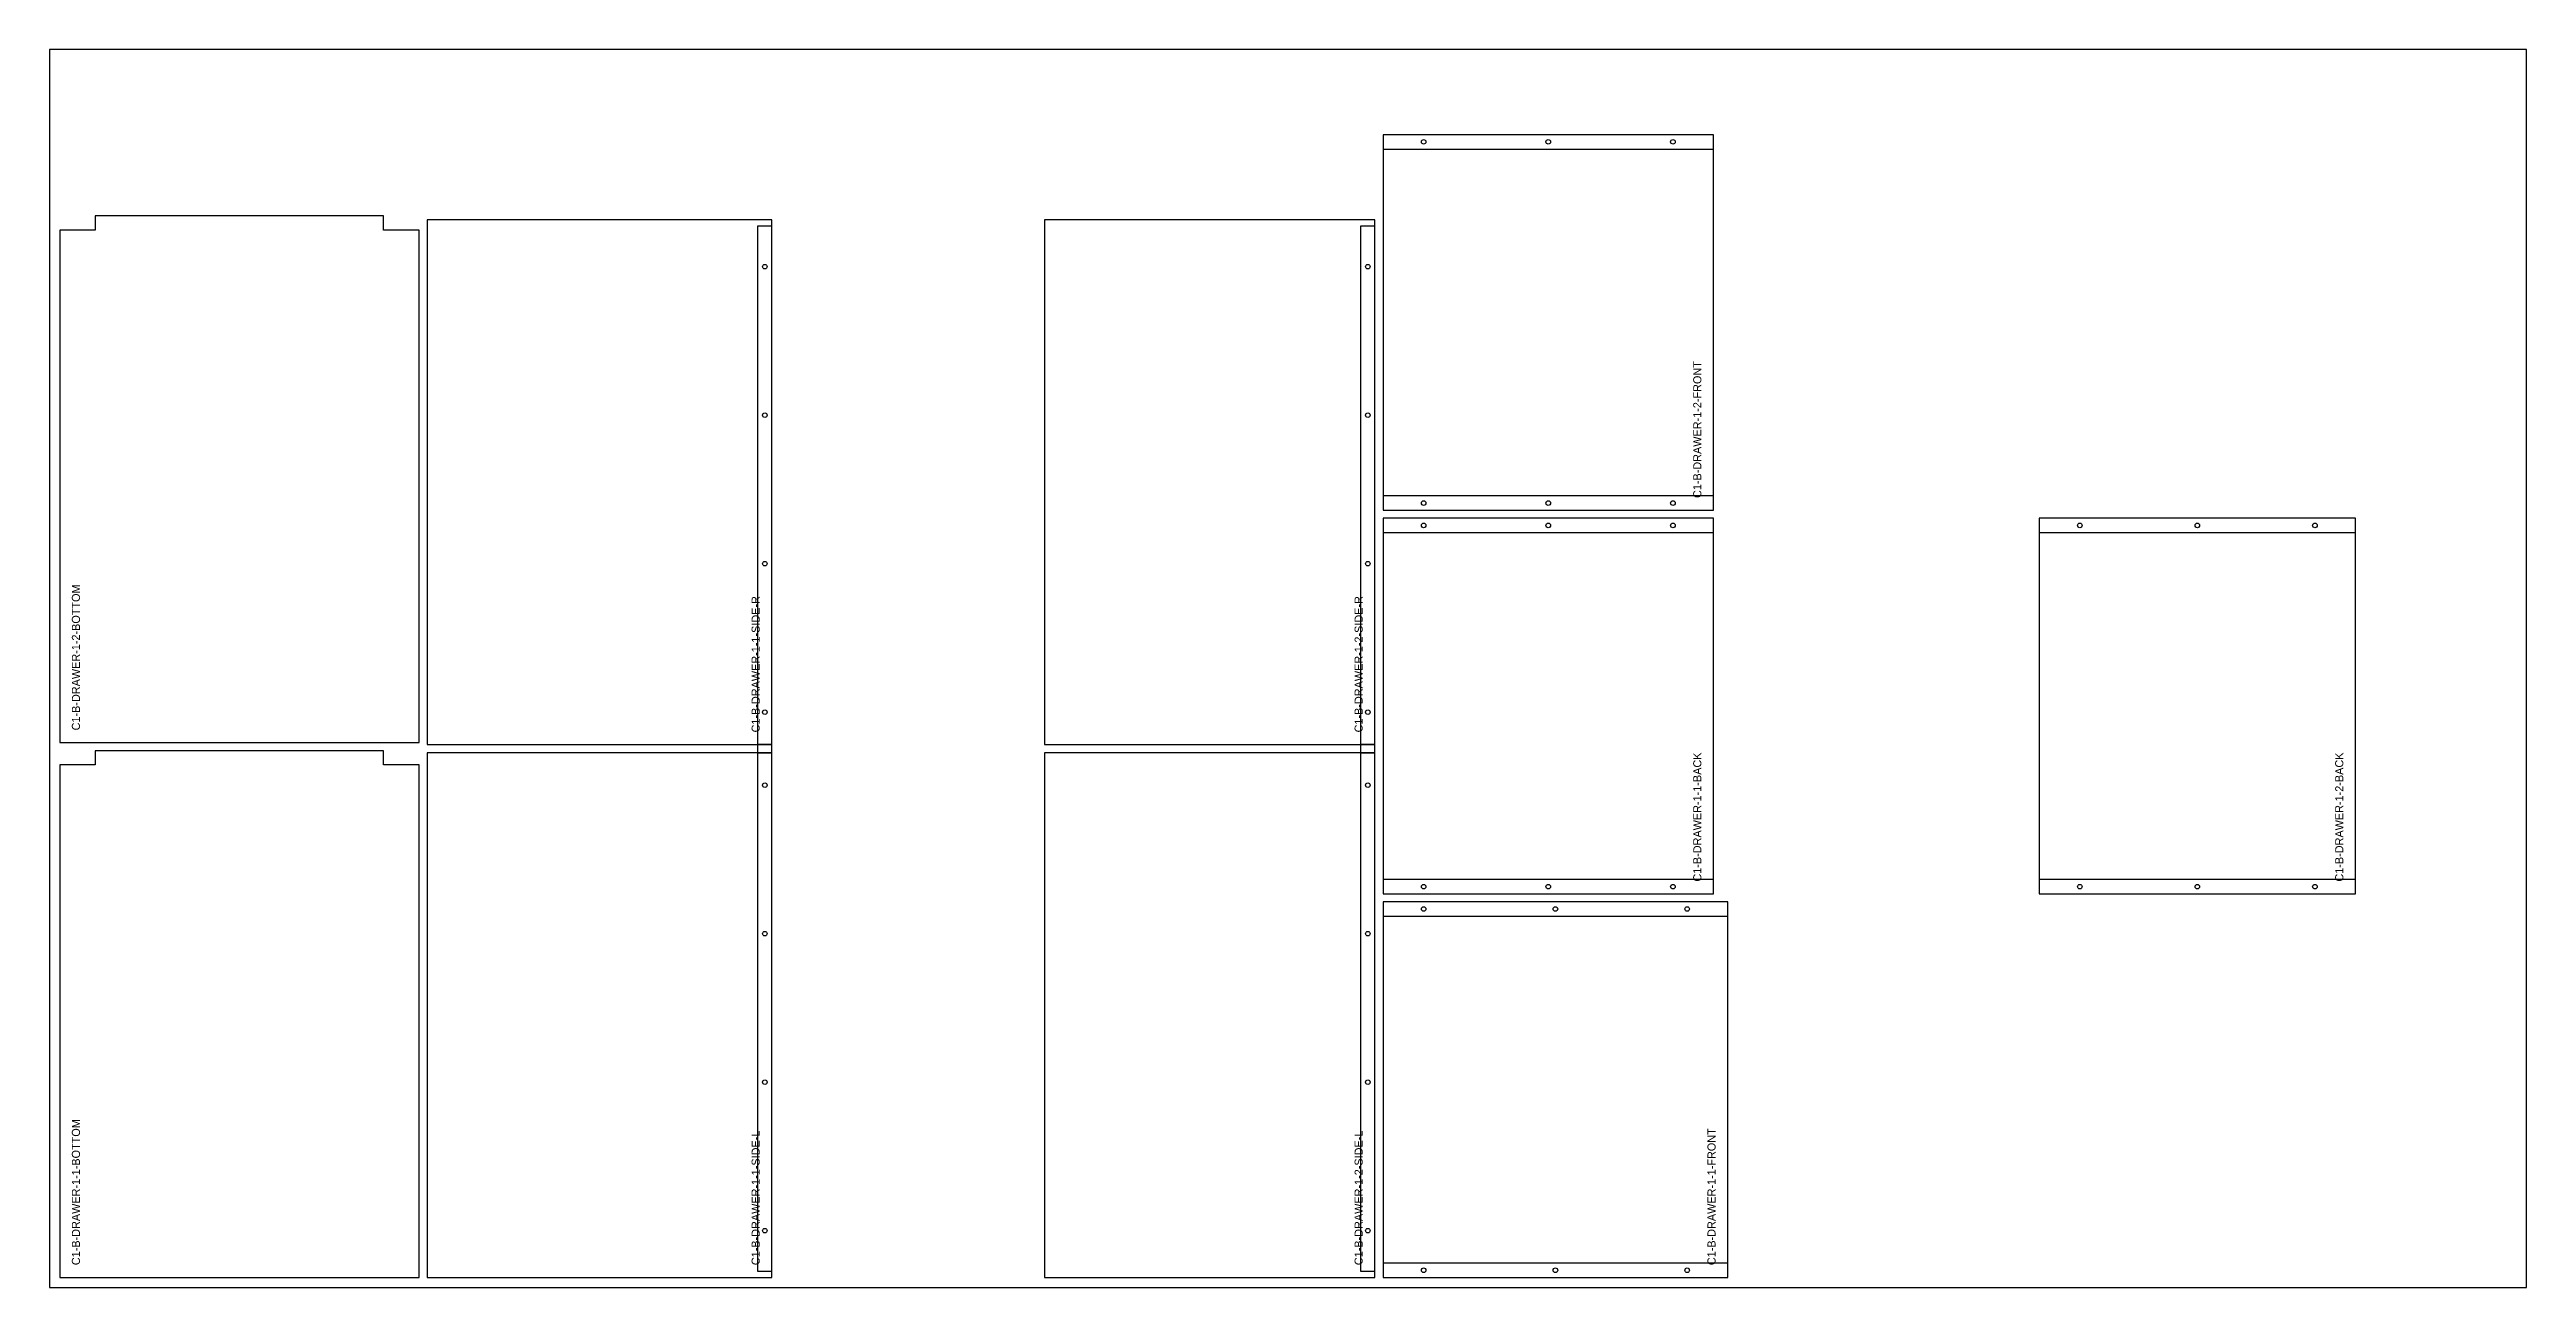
# Model space of a CAD drawing. Header units: millimetres. Extents: x 0 to 2440, y 0 to 1220.
import ezdxf

# ---------------------------------------------------------------- set-up
doc = ezdxf.new("R2010")
doc.units = ezdxf.units.MM
for name, color, linetype in [('DRILL_4.5_THRU', 5, 'CONTINUOUS'), ('LABEL', 8, 'CONTINUOUS'), ('OUTLINE', 7, 'CONTINUOUS'), ('POCKET_D6', 3, 'CONTINUOUS'), ('SHEET', 8, 'CONTINUOUS')]:
    doc.layers.add(name, color=color, linetype=linetype)

msp = doc.modelspace()

# ---------------------------------------------------------------- linework, layer by layer
at = {"layer": 'DRILL_4.5_THRU'}
for centre in [(1353.6, 1129), (1476.4, 1129), (1599.2, 1129), (704.6, 1006), (1298.6, 1006), (704.6, 859.666667), (1298.6, 859.666667), (1353.6, 773), (1476.4, 773), (1599.2, 773), (1353.6, 751), (1476.4, 751), (1599.2, 751), (2000, 751), (2115.8, 751), (2231.6, 751), (704.6, 713.333333), (1298.6, 713.333333), (704.6, 567), (1298.6, 567), (704.6, 495), (1298.6, 495), (1353.6, 395), (1476.4, 395), (1599.2, 395), (2000, 395), (2115.8, 395), (2231.6, 395), (1353.6, 373), (1483.4, 373), (1613.2, 373), (704.6, 348.666667), (1298.6, 348.666667), (704.6, 202.333333), (1298.6, 202.333333), (704.6, 56), (1298.6, 56), (1353.6, 17), (1483.4, 17), (1613.2, 17)]:
    msp.add_circle(centre, 2.25, dxfattribs=at)
at = {"layer": 'OUTLINE'}
for points in [[(1639.2, 766), (1639.2, 1136), (1313.6, 1136), (1313.6, 766)], [(10, 537), (364, 537), (364, 1042), (329, 1042), (329, 1056), (45, 1056), (45, 1042), (10, 1042)], [(711.6, 535), (711.6, 1052), (372, 1052), (372, 535)], [(1305.6, 535), (1305.6, 1052), (980, 1052), (980, 535)], [(1639.2, 388), (1639.2, 758), (1313.6, 758), (1313.6, 388)], [(2271.6, 388), (2271.6, 758), (1960, 758), (1960, 388)], [(10, 10), (364, 10), (364, 515), (329, 515), (329, 529), (45, 529), (45, 515), (10, 515)], [(711.6, 10), (711.6, 527), (372, 527), (372, 10)], [(1305.6, 10), (1305.6, 527), (980, 527), (980, 10)], [(1653.2, 10), (1653.2, 380), (1313.6, 380), (1313.6, 10)]]:
    msp.add_lwpolyline(points, close=True, dxfattribs=at)
at = {"layer": 'POCKET_D6'}
for points in [[(1639.2, 1121.925), (1639.2, 1136.075), (1313.6, 1136.075), (1313.6, 1121.925)], [(711.675, 527), (711.675, 1046), (697.525, 1046), (697.525, 527)], [(1305.675, 527), (1305.675, 1046), (1291.525, 1046), (1291.525, 527)], [(1639.2, 765.925), (1639.2, 780.075), (1313.6, 780.075), (1313.6, 765.925)], [(1639.2, 743.925), (1639.2, 758.075), (1313.6, 758.075), (1313.6, 743.925)], [(2271.6, 743.925), (2271.6, 758.075), (1960, 758.075), (1960, 743.925)], [(711.675, 16), (711.675, 535), (697.525, 535), (697.525, 16)], [(1305.675, 16), (1305.675, 535), (1291.525, 535), (1291.525, 16)], [(1639.2, 387.925), (1639.2, 402.075), (1313.6, 402.075), (1313.6, 387.925)], [(2271.6, 387.925), (2271.6, 402.075), (1960, 402.075), (1960, 387.925)], [(1653.2, 365.925), (1653.2, 380.075), (1313.6, 380.075), (1313.6, 365.925)], [(1653.2, 9.925), (1653.2, 24.075), (1313.6, 24.075), (1313.6, 9.925)]]:
    msp.add_lwpolyline(points, close=True, dxfattribs=at)
at = {"layer": 'SHEET'}
msp.add_lwpolyline([(0, 0), (2440, 0), (2440, 1220), (0, 1220)], close=True, dxfattribs=at)

# ---------------------------------------------------------------- texts
at = {"layer": 'LABEL'}
for s, p in [('C1-B-DRAWER-1-2-FRONT', (1627.2, 778)), ('C1-B-DRAWER-1-2-BOTTOM', (30, 549)), ('C1-B-DRAWER-1-1-SIDE-R', (699.6, 547)), ('C1-B-DRAWER-1-2-SIDE-R', (1293.6, 547)), ('C1-B-DRAWER-1-1-BACK', (1627.2, 400)), ('C1-B-DRAWER-1-2-BACK', (2259.6, 400)), ('C1-B-DRAWER-1-1-BOTTOM', (30, 22)), ('C1-B-DRAWER-1-1-SIDE-L', (699.6, 22)), ('C1-B-DRAWER-1-2-SIDE-L', (1293.6, 22)), ('C1-B-DRAWER-1-1-FRONT', (1641.2, 22))]:
    msp.add_text(s, height=8, rotation=90, dxfattribs=at).set_placement(p)

doc.saveas('drawing.dxf')
